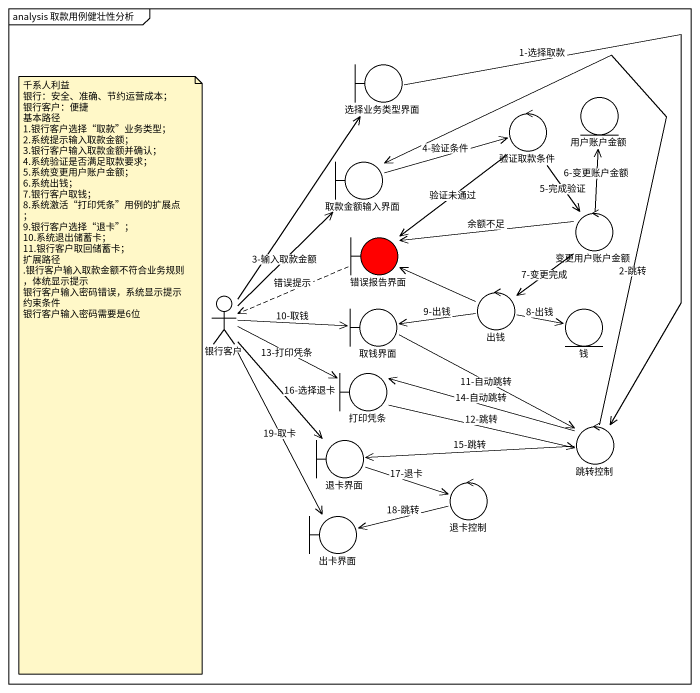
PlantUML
@startuml
mainframe analysis 取款用例健壮性分析
boundary 选择业务类型界面
entity 用户账户金额
control 验证取款条件
boundary 取款金额输入界面
control 变更用户账户金额
boundary 错误报告界面 #FF0000
actor 银行客户
control 出钱
boundary 取钱界面
entity 钱
boundary 打印凭条
boundary 退卡界面
control 跳转控制
control 退卡控制
boundary 出卡界面
选择业务类型界面 --> 跳转控制 : 1-选择取款
验证取款条件 --> 变更用户账户金额 : 5-完成验证
验证取款条件 --> 错误报告界面 : 验证未通过
取款金额输入界面 -right-> 验证取款条件 : 4-验证条件
变更用户账户金额 -up-> 用户账户金额 : 6-变更账户金额
变更用户账户金额 -left-> 错误报告界面 : 余额不足
变更用户账户金额 --> 出钱 : 7-变更完成
错误报告界面 .left.> 银行客户 : 错误提示
银行客户 -up-> 选择业务类型界面
银行客户 -up-> 取款金额输入界面 : 3-输入取款金额
银行客户 -right-> 取钱界面 : 10-取钱
银行客户 -right-> 打印凭条 : 13-打印凭条
银行客户 --> 退卡界面 : 16-选择退卡
银行客户 --> 出卡界面 : 19-取卡
出钱 -left-> 错误报告界面
出钱 -left-> 取钱界面 : 9-出钱
出钱 -right-> 钱 : 8-出钱
取钱界面 -right-> 跳转控制 : 11-自动跳转
打印凭条 -right-> 跳转控制 : 12-跳转
退卡界面 -right-> 退卡控制 : 17-退卡
跳转控制 -up-> 取款金额输入界面 : 2-跳转
跳转控制 -left-> 打印凭条 : 14-自动跳转
跳转控制 -left-> 退卡界面 : 15-跳转
退卡控制 -left-> 出卡界面 : 18-跳转
note as N1
  千系人利益
  银行：安全、准确、节约运营成本；
  银行客户：便捷
  基本路径
  1.银行客户选择“取款”业务类型；
  2.系统提示输入取款金额；
  3.银行客户输入取款金额并确认；
  4.系统验证是否满足取款要求；
  5.系统变更用户账户金额；
  6.系统出钱；
  7.银行客户取钱；
  8.系统激活“打印凭条”用例的扩展点；
  9.银行客户选择“退卡”；
  10.系统退出储蓄卡；
  11.银行客户取回储蓄卡；
  扩展路径
  .银行客户输入取款金额不符合业务规则，体统显示提示
  银行客户输入密码错误，系统显示提示
  约束条件
  银行客户输入密码需要是6位
end note
@enduml
